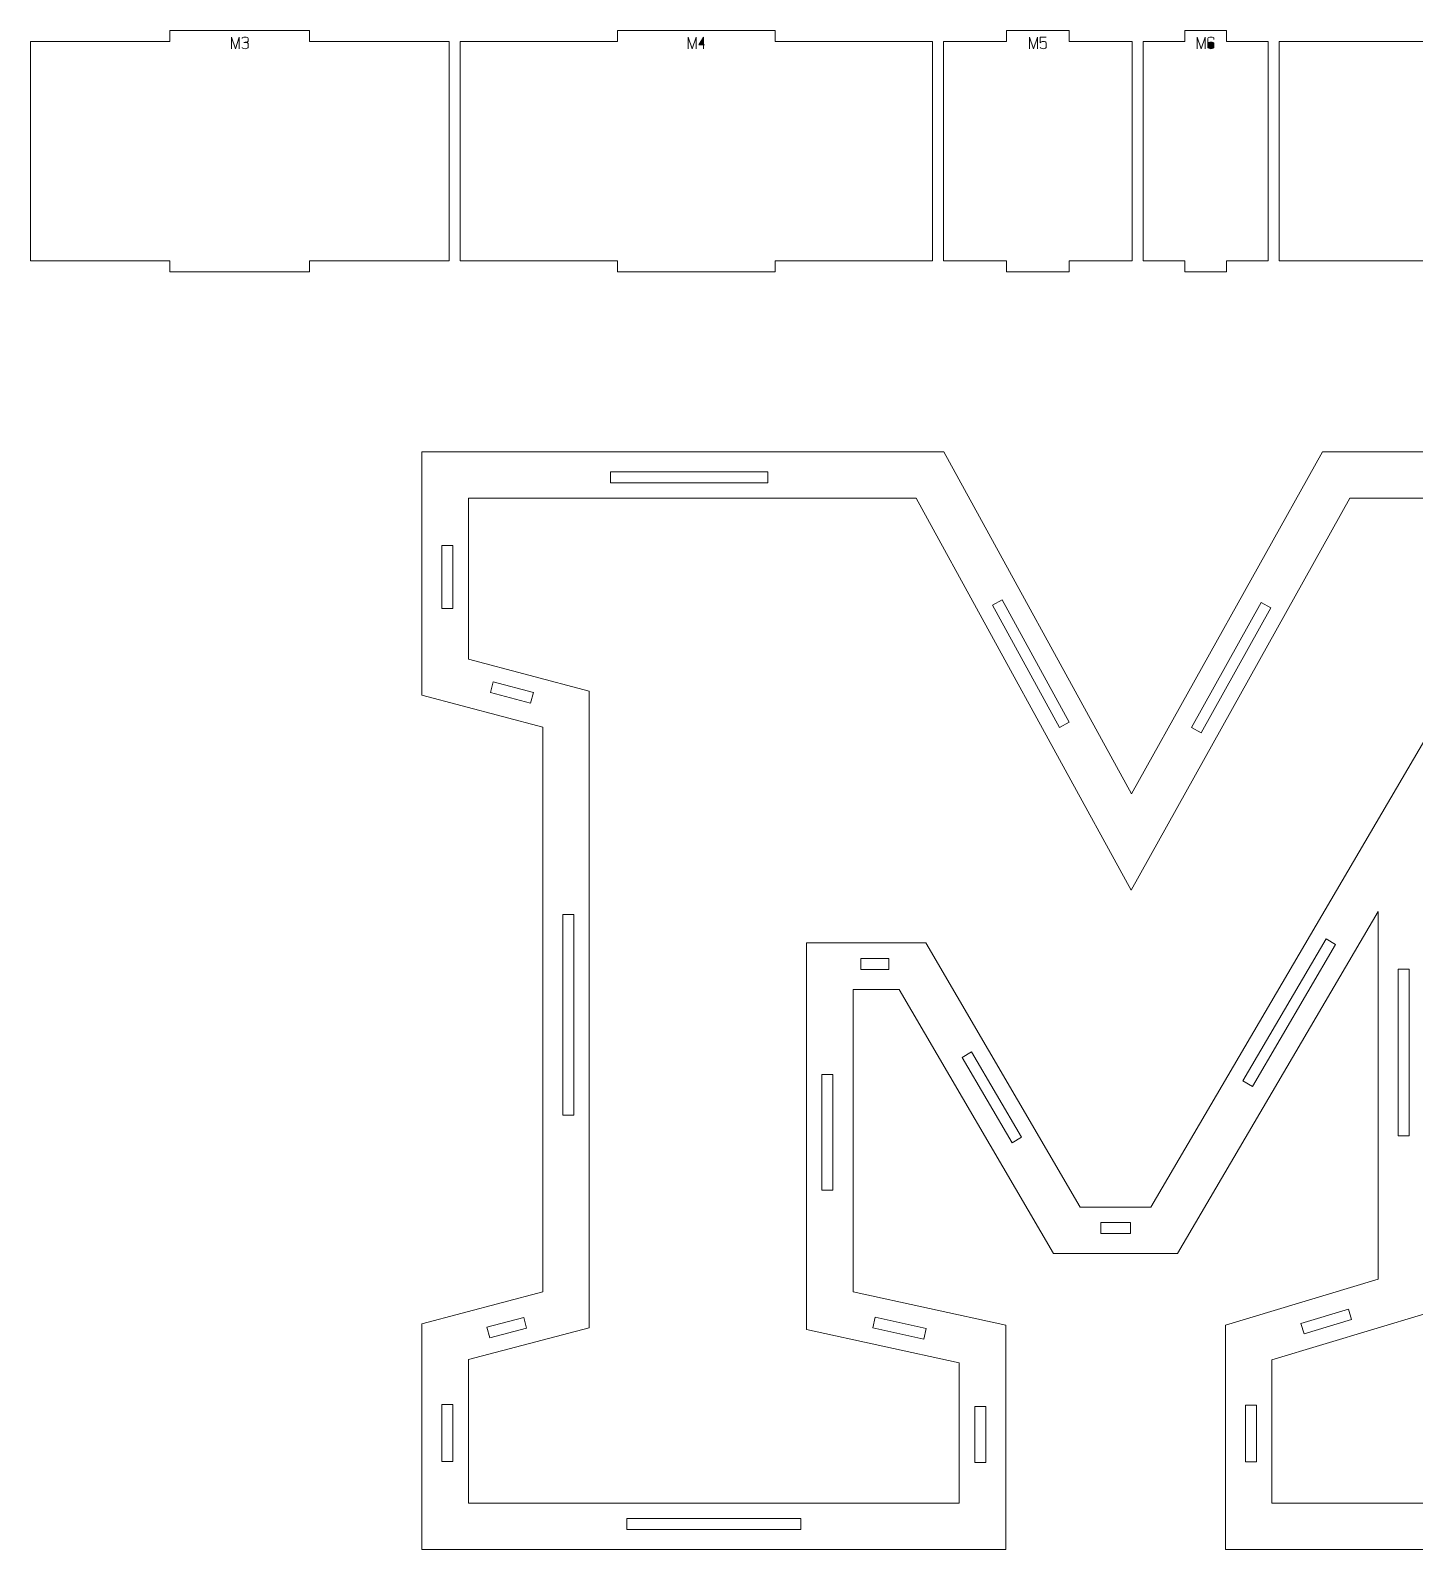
# Model space of a CAD drawing. Header units: centimetres. Extents: x -249 to 275, y -506 to 461.
# Drawn here: x -224.28 to -186.46, y -505.91 to -464.39 of the extents above; entities that cross this region are included whole.
import ezdxf

# ---------------------------------------------------------------- set-up
doc = ezdxf.new("R2010")
doc.units = ezdxf.units.CM
doc.header["$MEASUREMENT"] = 0
doc.layers.add('Capa 1', color=7, linetype='Continuous')

msp = doc.modelspace()

# ---------------------------------------------------------------- hatches: boundary and pattern name
at = {"layer": 'Capa 1', "true_color": 0x3e4095}
h = msp.add_hatch(color=175, dxfattribs=at)
edge = h.paths.add_edge_path()
edge.add_spline(control_points=[(-218.78602, -464.89456), (-218.78602, -464.89456), (-218.78602, -464.57812), (-218.78602, -464.57812), (-218.78602, -464.57812), (-218.67687, -464.89456), (-218.67687, -464.89456), (-218.67687, -464.89456), (-218.56818, -464.57812), (-218.56818, -464.57812), (-218.56818, -464.57812), (-218.56818, -464.89456), (-218.56818, -464.89456), (-218.56818, -464.89456), (-218.56818, -464.57812), (-218.56818, -464.57812), (-218.56818, -464.57812), (-218.67687, -464.89456), (-218.67687, -464.89456), (-218.67687, -464.89456), (-218.78602, -464.57812), (-218.78602, -464.57812), (-218.78602, -464.57812), (-218.78602, -464.89456), (-218.78602, -464.89456)], knot_values=[0, 0, 0, 0, 0.125, 0.125, 0.125, 0.25, 0.25, 0.25, 0.375, 0.375, 0.375, 0.5, 0.5, 0.5, 0.625, 0.625, 0.625, 0.75, 0.75, 0.75, 0.875, 0.875, 0.875, 1, 1, 1, 1], degree=3, periodic=1)
h = msp.add_hatch(color=175, dxfattribs=at)
edge = h.paths.add_edge_path()
edge.add_spline(control_points=[(-218.40996, -464.89456), (-218.4335, -464.89456), (-218.45315, -464.89112), (-218.46889, -464.88424), (-218.48464, -464.87736), (-218.49251, -464.86903), (-218.49251, -464.85925), (-218.49251, -464.86903), (-218.48464, -464.87736), (-218.46889, -464.88424), (-218.45315, -464.89112), (-218.4335, -464.89456), (-218.40996, -464.89456), (-218.38642, -464.89456), (-218.36677, -464.89112), (-218.35103, -464.88424), (-218.33528, -464.87736), (-218.32741, -464.86903), (-218.32741, -464.85925), (-218.32741, -464.85925), (-218.32741, -464.75606), (-218.32741, -464.75606), (-218.32741, -464.7478), (-218.33307, -464.74062), (-218.34438, -464.73451), (-218.35569, -464.72839), (-218.38886, -464.72426), (-218.4439, -464.72212), (-218.38917, -464.71876), (-218.3563, -464.71478), (-218.3453, -464.7102), (-218.33429, -464.70561), (-218.32833, -464.69812), (-218.32741, -464.68773), (-218.32741, -464.68773), (-218.32741, -464.61343), (-218.32741, -464.61343), (-218.32741, -464.60365), (-218.33528, -464.59532), (-218.35103, -464.58844), (-218.36677, -464.58156), (-218.38642, -464.57812), (-218.40996, -464.57812), (-218.4335, -464.57812), (-218.45315, -464.58156), (-218.46889, -464.58844), (-218.48464, -464.59532), (-218.49251, -464.60365), (-218.49251, -464.61343), (-218.49251, -464.60365), (-218.48464, -464.59532), (-218.46889, -464.58844), (-218.45315, -464.58156), (-218.4335, -464.57812), (-218.40996, -464.57812), (-218.38642, -464.57812), (-218.36677, -464.58156), (-218.35103, -464.58844), (-218.33528, -464.59532), (-218.32741, -464.60365), (-218.32741, -464.61343), (-218.32741, -464.61343), (-218.32741, -464.68773), (-218.32741, -464.68773), (-218.32833, -464.69812), (-218.33429, -464.70561), (-218.3453, -464.7102), (-218.3563, -464.71478), (-218.38917, -464.71876), (-218.4439, -464.72212), (-218.38886, -464.72426), (-218.35569, -464.72839), (-218.34438, -464.73451), (-218.33307, -464.74062), (-218.32741, -464.7478), (-218.32741, -464.75606), (-218.32741, -464.75606), (-218.32741, -464.85925), (-218.32741, -464.85925), (-218.32741, -464.86903), (-218.33528, -464.87736), (-218.35103, -464.88424), (-218.36677, -464.89112), (-218.38642, -464.89456), (-218.40996, -464.89456)], knot_values=[0, 0, 0, 0, 0.03571429, 0.03571429, 0.03571429, 0.07142857, 0.07142857, 0.07142857, 0.10714286, 0.10714286, 0.10714286, 0.14285714, 0.14285714, 0.14285714, 0.17857143, 0.17857143, 0.17857143, 0.21428571, 0.21428571, 0.21428571, 0.25, 0.25, 0.25, 0.28571429, 0.28571429, 0.28571429, 0.32142857, 0.32142857, 0.32142857, 0.35714286, 0.35714286, 0.35714286, 0.39285714, 0.39285714, 0.39285714, 0.42857143, 0.42857143, 0.42857143, 0.46428571, 0.46428571, 0.46428571, 0.5, 0.5, 0.5, 0.53571429, 0.53571429, 0.53571429, 0.57142857, 0.57142857, 0.57142857, 0.60714286, 0.60714286, 0.60714286, 0.64285714, 0.64285714, 0.64285714, 0.67857143, 0.67857143, 0.67857143, 0.71428571, 0.71428571, 0.71428571, 0.75, 0.75, 0.75, 0.78571429, 0.78571429, 0.78571429, 0.82142857, 0.82142857, 0.82142857, 0.85714286, 0.85714286, 0.85714286, 0.89285714, 0.89285714, 0.89285714, 0.92857143, 0.92857143, 0.92857143, 0.96428571, 0.96428571, 0.96428571, 1, 1, 1, 1], degree=3, periodic=1)
h = msp.add_hatch(color=175, dxfattribs=at)
edge = h.paths.add_edge_path()
edge.add_spline(control_points=[(-206.30829, -464.89456), (-206.30829, -464.89456), (-206.30829, -464.57812), (-206.30829, -464.57812), (-206.30829, -464.57812), (-206.19914, -464.89456), (-206.19914, -464.89456), (-206.19914, -464.89456), (-206.09045, -464.57812), (-206.09045, -464.57812), (-206.09045, -464.57812), (-206.09045, -464.89456), (-206.09045, -464.89456), (-206.09045, -464.89456), (-206.09045, -464.57812), (-206.09045, -464.57812), (-206.09045, -464.57812), (-206.19914, -464.89456), (-206.19914, -464.89456), (-206.19914, -464.89456), (-206.30829, -464.57812), (-206.30829, -464.57812), (-206.30829, -464.57812), (-206.30829, -464.89456), (-206.30829, -464.89456)], knot_values=[0, 0, 0, 0, 0.125, 0.125, 0.125, 0.25, 0.25, 0.25, 0.375, 0.375, 0.375, 0.5, 0.5, 0.5, 0.625, 0.625, 0.625, 0.75, 0.75, 0.75, 0.875, 0.875, 0.875, 1, 1, 1, 1], degree=3, periodic=1)
h = msp.add_hatch(color=175, dxfattribs=at)
edge = h.paths.add_edge_path()
edge.add_spline(control_points=[(-205.88499, -464.79), (-205.88499, -464.79), (-205.88499, -464.57766), (-205.88499, -464.57766), (-205.88499, -464.57766), (-206.01478, -464.79), (-206.01478, -464.79), (-206.01478, -464.79), (-205.88499, -464.79), (-205.88499, -464.79)], knot_values=[0, 0, 0, 0, 0.33333333, 0.33333333, 0.33333333, 0.66666667, 0.66666667, 0.66666667, 1, 1, 1, 1], degree=3, periodic=1)
h = msp.add_hatch(color=175, dxfattribs=at)
edge = h.paths.add_edge_path()
edge.add_spline(control_points=[(-205.88499, -464.79), (-205.88499, -464.79), (-205.88499, -464.89456), (-205.88499, -464.89456), (-205.88499, -464.89456), (-205.88499, -464.79), (-205.88499, -464.79), (-205.88499, -464.79), (-206.01478, -464.79), (-206.01478, -464.79), (-206.01478, -464.79), (-205.88499, -464.57766), (-205.88499, -464.57766), (-205.88499, -464.57766), (-205.88499, -464.79), (-205.88499, -464.79), (-205.88499, -464.79), (-205.85518, -464.79), (-205.85518, -464.79), (-205.85518, -464.79), (-205.88499, -464.79), (-205.88499, -464.79)], knot_values=[0, 0, 0, 0, 0.14285714, 0.14285714, 0.14285714, 0.28571429, 0.28571429, 0.28571429, 0.42857143, 0.42857143, 0.42857143, 0.57142857, 0.57142857, 0.57142857, 0.71428571, 0.71428571, 0.71428571, 0.85714286, 0.85714286, 0.85714286, 1, 1, 1, 1], degree=3, periodic=1)
h = msp.add_hatch(color=175, dxfattribs=at)
edge = h.paths.add_edge_path()
edge.add_spline(control_points=[(-196.98122, -464.89456), (-196.98122, -464.89456), (-196.98122, -464.57812), (-196.98122, -464.57812), (-196.98122, -464.57812), (-196.87207, -464.89456), (-196.87207, -464.89456), (-196.87207, -464.89456), (-196.76338, -464.57812), (-196.76338, -464.57812), (-196.76338, -464.57812), (-196.76338, -464.89456), (-196.76338, -464.89456), (-196.76338, -464.89456), (-196.76338, -464.57812), (-196.76338, -464.57812), (-196.76338, -464.57812), (-196.87207, -464.89456), (-196.87207, -464.89456), (-196.87207, -464.89456), (-196.98122, -464.57812), (-196.98122, -464.57812), (-196.98122, -464.57812), (-196.98122, -464.89456), (-196.98122, -464.89456)], knot_values=[0, 0, 0, 0, 0.125, 0.125, 0.125, 0.25, 0.25, 0.25, 0.375, 0.375, 0.375, 0.5, 0.5, 0.5, 0.625, 0.625, 0.625, 0.75, 0.75, 0.75, 0.875, 0.875, 0.875, 1, 1, 1, 1], degree=3, periodic=1)
h = msp.add_hatch(color=175, dxfattribs=at)
edge = h.paths.add_edge_path()
edge.add_spline(control_points=[(-196.60516, -464.89456), (-196.6287, -464.89456), (-196.64835, -464.89112), (-196.66409, -464.88424), (-196.67984, -464.87736), (-196.68771, -464.86903), (-196.68771, -464.85925), (-196.68771, -464.86903), (-196.67984, -464.87736), (-196.66409, -464.88424), (-196.64835, -464.89112), (-196.6287, -464.89456), (-196.60516, -464.89456), (-196.58162, -464.89456), (-196.56197, -464.89112), (-196.54623, -464.88424), (-196.53048, -464.87736), (-196.52261, -464.86903), (-196.52261, -464.85925), (-196.52261, -464.85925), (-196.52261, -464.73359), (-196.52261, -464.73359), (-196.52261, -464.7238), (-196.53048, -464.71547), (-196.54623, -464.70859), (-196.56197, -464.70171), (-196.58162, -464.69827), (-196.60516, -464.69827), (-196.62656, -464.70011), (-196.64307, -464.70256), (-196.65469, -464.70561), (-196.66631, -464.70867), (-196.67731, -464.718), (-196.68771, -464.73359), (-196.68771, -464.73359), (-196.68771, -464.57812), (-196.68771, -464.57812), (-196.68771, -464.57812), (-196.52811, -464.57812), (-196.52811, -464.57812), (-196.52811, -464.57812), (-196.68771, -464.57812), (-196.68771, -464.57812), (-196.68771, -464.57812), (-196.68771, -464.73359), (-196.68771, -464.73359), (-196.67731, -464.718), (-196.66631, -464.70867), (-196.65469, -464.70561), (-196.64307, -464.70256), (-196.62656, -464.70011), (-196.60516, -464.69827), (-196.58162, -464.69827), (-196.56197, -464.70171), (-196.54623, -464.70859), (-196.53048, -464.71547), (-196.52261, -464.7238), (-196.52261, -464.73359), (-196.52261, -464.73359), (-196.52261, -464.85925), (-196.52261, -464.85925), (-196.52261, -464.86903), (-196.53048, -464.87736), (-196.54623, -464.88424), (-196.56197, -464.89112), (-196.58162, -464.89456), (-196.60516, -464.89456)], knot_values=[0, 0, 0, 0, 0.04545455, 0.04545455, 0.04545455, 0.09090909, 0.09090909, 0.09090909, 0.13636364, 0.13636364, 0.13636364, 0.18181818, 0.18181818, 0.18181818, 0.22727273, 0.22727273, 0.22727273, 0.27272727, 0.27272727, 0.27272727, 0.31818182, 0.31818182, 0.31818182, 0.36363636, 0.36363636, 0.36363636, 0.40909091, 0.40909091, 0.40909091, 0.45454545, 0.45454545, 0.45454545, 0.5, 0.5, 0.5, 0.54545455, 0.54545455, 0.54545455, 0.59090909, 0.59090909, 0.59090909, 0.63636364, 0.63636364, 0.63636364, 0.68181818, 0.68181818, 0.68181818, 0.72727273, 0.72727273, 0.72727273, 0.77272727, 0.77272727, 0.77272727, 0.81818182, 0.81818182, 0.81818182, 0.86363636, 0.86363636, 0.86363636, 0.90909091, 0.90909091, 0.90909091, 0.95454545, 0.95454545, 0.95454545, 1, 1, 1, 1], degree=3, periodic=1)
h = msp.add_hatch(color=175, dxfattribs=at)
edge = h.paths.add_edge_path()
edge.add_spline(control_points=[(-192.39804, -464.89456), (-192.39804, -464.89456), (-192.39804, -464.57812), (-192.39804, -464.57812), (-192.39804, -464.57812), (-192.28889, -464.89456), (-192.28889, -464.89456), (-192.28889, -464.89456), (-192.1802, -464.57812), (-192.1802, -464.57812), (-192.1802, -464.57812), (-192.1802, -464.89456), (-192.1802, -464.89456), (-192.1802, -464.89456), (-192.1802, -464.57812), (-192.1802, -464.57812), (-192.1802, -464.57812), (-192.28889, -464.89456), (-192.28889, -464.89456), (-192.28889, -464.89456), (-192.39804, -464.57812), (-192.39804, -464.57812), (-192.39804, -464.57812), (-192.39804, -464.89456), (-192.39804, -464.89456)], knot_values=[0, 0, 0, 0, 0.125, 0.125, 0.125, 0.25, 0.25, 0.25, 0.375, 0.375, 0.375, 0.5, 0.5, 0.5, 0.625, 0.625, 0.625, 0.75, 0.75, 0.75, 0.875, 0.875, 0.875, 1, 1, 1, 1], degree=3, periodic=1)
h = msp.add_hatch(color=175, dxfattribs=at)
edge = h.paths.add_edge_path()
edge.add_spline(control_points=[(-192.02198, -464.89456), (-192.04552, -464.89456), (-192.06517, -464.89112), (-192.08091, -464.88424), (-192.09666, -464.87736), (-192.10453, -464.86903), (-192.10453, -464.85925), (-192.10453, -464.85925), (-192.10453, -464.75239), (-192.10453, -464.75239), (-192.10453, -464.75239), (-192.10453, -464.61343), (-192.10453, -464.61343), (-192.10453, -464.60365), (-192.09666, -464.59532), (-192.08091, -464.58844), (-192.06517, -464.58156), (-192.04552, -464.57812), (-192.02198, -464.57812), (-191.99844, -464.57812), (-191.97879, -464.58156), (-191.96305, -464.58844), (-191.9473, -464.59532), (-191.93943, -464.60365), (-191.93943, -464.61343), (-191.93943, -464.61343), (-191.93943, -464.63911), (-191.93943, -464.63911), (-191.93943, -464.63911), (-191.93943, -464.61343), (-191.93943, -464.61343), (-191.93943, -464.60365), (-191.9473, -464.59532), (-191.96305, -464.58844), (-191.97879, -464.58156), (-191.99844, -464.57812), (-192.02198, -464.57812), (-192.04552, -464.57812), (-192.06517, -464.58156), (-192.08091, -464.58844), (-192.09666, -464.59532), (-192.10453, -464.60365), (-192.10453, -464.61343), (-192.10453, -464.61343), (-192.10453, -464.75239), (-192.10453, -464.75239), (-192.10453, -464.74322), (-192.09498, -464.73504), (-192.07587, -464.72786), (-192.05676, -464.72067), (-192.0388, -464.71708), (-192.02198, -464.71708), (-191.99844, -464.71708), (-191.97879, -464.72052), (-191.96305, -464.7274), (-191.9473, -464.73428), (-191.93943, -464.74261), (-191.93943, -464.75239), (-191.93943, -464.75239), (-191.93943, -464.85925), (-191.93943, -464.85925), (-191.93943, -464.86903), (-191.9473, -464.87736), (-191.96305, -464.88424), (-191.97879, -464.89112), (-191.99844, -464.89456), (-192.02198, -464.89456)], knot_values=[0, 0, 0, 0, 0.04545455, 0.04545455, 0.04545455, 0.09090909, 0.09090909, 0.09090909, 0.13636364, 0.13636364, 0.13636364, 0.18181818, 0.18181818, 0.18181818, 0.22727273, 0.22727273, 0.22727273, 0.27272727, 0.27272727, 0.27272727, 0.31818182, 0.31818182, 0.31818182, 0.36363636, 0.36363636, 0.36363636, 0.40909091, 0.40909091, 0.40909091, 0.45454545, 0.45454545, 0.45454545, 0.5, 0.5, 0.5, 0.54545455, 0.54545455, 0.54545455, 0.59090909, 0.59090909, 0.59090909, 0.63636364, 0.63636364, 0.63636364, 0.68181818, 0.68181818, 0.68181818, 0.72727273, 0.72727273, 0.72727273, 0.77272727, 0.77272727, 0.77272727, 0.81818182, 0.81818182, 0.81818182, 0.86363636, 0.86363636, 0.86363636, 0.90909091, 0.90909091, 0.90909091, 0.95454545, 0.95454545, 0.95454545, 1, 1, 1, 1], degree=3, periodic=1)
h = msp.add_hatch(color=175, dxfattribs=at)
edge = h.paths.add_edge_path()
edge.add_spline(control_points=[(-192.10453, -464.85925), (-192.10453, -464.86903), (-192.09666, -464.87736), (-192.08091, -464.88424), (-192.06517, -464.89112), (-192.04552, -464.89456), (-192.02198, -464.89456), (-191.99844, -464.89456), (-191.97879, -464.89112), (-191.96305, -464.88424), (-191.9473, -464.87736), (-191.93943, -464.86903), (-191.93943, -464.85925), (-191.93943, -464.85925), (-191.93943, -464.75239), (-191.93943, -464.75239), (-191.93943, -464.74261), (-191.9473, -464.73428), (-191.96305, -464.7274), (-191.97879, -464.72052), (-191.99844, -464.71708), (-192.02198, -464.71708), (-192.0388, -464.71708), (-192.05676, -464.72067), (-192.07587, -464.72786), (-192.09498, -464.73504), (-192.10453, -464.74322), (-192.10453, -464.75239), (-192.10453, -464.75239), (-192.10453, -464.85925), (-192.10453, -464.85925)], knot_values=[0, 0, 0, 0, 0.1, 0.1, 0.1, 0.2, 0.2, 0.2, 0.3, 0.3, 0.3, 0.4, 0.4, 0.4, 0.5, 0.5, 0.5, 0.6, 0.6, 0.6, 0.7, 0.7, 0.7, 0.8, 0.8, 0.8, 0.9, 0.9, 0.9, 1, 1, 1, 1], degree=3, periodic=1)

# ---------------------------------------------------------------- linework, layer by layer
at = {"layer": 'Capa 1', "color": 240, "lineweight": 9}
for points, knots in [([(-224.27662, -464.69456), (-224.27662, -464.69456), (-224.27662, -470.69456), (-224.27662, -470.69456), (-224.27662, -470.69456), (-220.46334, -470.69456), (-220.46334, -470.69456), (-220.46334, -470.69456), (-220.46334, -470.99456), (-220.46334, -470.99456), (-220.46334, -470.99456), (-216.65007, -470.99456), (-216.65007, -470.99456), (-216.65007, -470.99456), (-216.65007, -470.69456), (-216.65007, -470.69456), (-216.65007, -470.69456), (-212.83679, -470.69456), (-212.83679, -470.69456), (-212.83679, -470.69456), (-212.83679, -464.69456), (-212.83679, -464.69456), (-212.83679, -464.69456), (-216.65007, -464.69456), (-216.65007, -464.69456), (-216.65007, -464.69456), (-216.65007, -464.39456), (-216.65007, -464.39456), (-216.65007, -464.39456), (-220.46334, -464.39456), (-220.46334, -464.39456), (-220.46334, -464.39456), (-220.46334, -464.69456), (-220.46334, -464.69456), (-220.46334, -464.69456), (-224.27662, -464.69456), (-224.27662, -464.69456)], [0, 0, 0, 0, 0.08333333, 0.08333333, 0.08333333, 0.16666667, 0.16666667, 0.16666667, 0.25, 0.25, 0.25, 0.33333333, 0.33333333, 0.33333333, 0.41666667, 0.41666667, 0.41666667, 0.5, 0.5, 0.5, 0.58333333, 0.58333333, 0.58333333, 0.66666667, 0.66666667, 0.66666667, 0.75, 0.75, 0.75, 0.83333333, 0.83333333, 0.83333333, 0.91666667, 0.91666667, 0.91666667, 1, 1, 1, 1]), ([(-212.53679, -464.69456), (-212.53679, -464.69456), (-212.53679, -470.69456), (-212.53679, -470.69456), (-212.53679, -470.69456), (-208.23342, -470.69456), (-208.23342, -470.69456), (-208.23342, -470.69456), (-208.23342, -470.99456), (-208.23342, -470.99456), (-208.23342, -470.99456), (-203.93005, -470.99456), (-203.93005, -470.99456), (-203.93005, -470.99456), (-203.93005, -470.69456), (-203.93005, -470.69456), (-203.93005, -470.69456), (-199.62667, -470.69456), (-199.62667, -470.69456), (-199.62667, -470.69456), (-199.62667, -464.69456), (-199.62667, -464.69456), (-199.62667, -464.69456), (-203.93005, -464.69456), (-203.93005, -464.69456), (-203.93005, -464.69456), (-203.93005, -464.39456), (-203.93005, -464.39456), (-203.93005, -464.39456), (-208.23342, -464.39456), (-208.23342, -464.39456), (-208.23342, -464.39456), (-208.23342, -464.69456), (-208.23342, -464.69456), (-208.23342, -464.69456), (-212.53679, -464.69456), (-212.53679, -464.69456)], [0, 0, 0, 0, 0.08333333, 0.08333333, 0.08333333, 0.16666667, 0.16666667, 0.16666667, 0.25, 0.25, 0.25, 0.33333333, 0.33333333, 0.33333333, 0.41666667, 0.41666667, 0.41666667, 0.5, 0.5, 0.5, 0.58333333, 0.58333333, 0.58333333, 0.66666667, 0.66666667, 0.66666667, 0.75, 0.75, 0.75, 0.83333333, 0.83333333, 0.83333333, 0.91666667, 0.91666667, 0.91666667, 1, 1, 1, 1]), ([(-199.32667, -464.69456), (-199.32667, -464.69456), (-199.32667, -470.69456), (-199.32667, -470.69456), (-199.32667, -470.69456), (-197.61017, -470.69456), (-197.61017, -470.69456), (-197.61017, -470.69456), (-197.61017, -470.99456), (-197.61017, -470.99456), (-197.61017, -470.99456), (-195.89366, -470.99456), (-195.89366, -470.99456), (-195.89366, -470.99456), (-195.89366, -470.69456), (-195.89366, -470.69456), (-195.89366, -470.69456), (-194.17715, -470.69456), (-194.17715, -470.69456), (-194.17715, -470.69456), (-194.17715, -464.69456), (-194.17715, -464.69456), (-194.17715, -464.69456), (-195.89366, -464.69456), (-195.89366, -464.69456), (-195.89366, -464.69456), (-195.89366, -464.39456), (-195.89366, -464.39456), (-195.89366, -464.39456), (-197.61017, -464.39456), (-197.61017, -464.39456), (-197.61017, -464.39456), (-197.61017, -464.69456), (-197.61017, -464.69456), (-197.61017, -464.69456), (-199.32667, -464.69456), (-199.32667, -464.69456)], [0, 0, 0, 0, 0.08333333, 0.08333333, 0.08333333, 0.16666667, 0.16666667, 0.16666667, 0.25, 0.25, 0.25, 0.33333333, 0.33333333, 0.33333333, 0.41666667, 0.41666667, 0.41666667, 0.5, 0.5, 0.5, 0.58333333, 0.58333333, 0.58333333, 0.66666667, 0.66666667, 0.66666667, 0.75, 0.75, 0.75, 0.83333333, 0.83333333, 0.83333333, 0.91666667, 0.91666667, 0.91666667, 1, 1, 1, 1]), ([(-193.87715, -464.69456), (-193.87715, -464.69456), (-193.87715, -470.69456), (-193.87715, -470.69456), (-193.87715, -470.69456), (-192.7382, -470.69456), (-192.7382, -470.69456), (-192.7382, -470.69456), (-192.7382, -470.99456), (-192.7382, -470.99456), (-192.7382, -470.99456), (-191.59925, -470.99456), (-191.59925, -470.99456), (-191.59925, -470.99456), (-191.59925, -470.69456), (-191.59925, -470.69456), (-191.59925, -470.69456), (-190.4603, -470.69456), (-190.4603, -470.69456), (-190.4603, -470.69456), (-190.4603, -464.69456), (-190.4603, -464.69456), (-190.4603, -464.69456), (-191.59925, -464.69456), (-191.59925, -464.69456), (-191.59925, -464.69456), (-191.59925, -464.39456), (-191.59925, -464.39456), (-191.59925, -464.39456), (-192.7382, -464.39456), (-192.7382, -464.39456), (-192.7382, -464.39456), (-192.7382, -464.69456), (-192.7382, -464.69456), (-192.7382, -464.69456), (-193.87715, -464.69456), (-193.87715, -464.69456)], [0, 0, 0, 0, 0.08333333, 0.08333333, 0.08333333, 0.16666667, 0.16666667, 0.16666667, 0.25, 0.25, 0.25, 0.33333333, 0.33333333, 0.33333333, 0.41666667, 0.41666667, 0.41666667, 0.5, 0.5, 0.5, 0.58333333, 0.58333333, 0.58333333, 0.66666667, 0.66666667, 0.66666667, 0.75, 0.75, 0.75, 0.83333333, 0.83333333, 0.83333333, 0.91666667, 0.91666667, 0.91666667, 1, 1, 1, 1]), ([(-190.1603, -464.69456), (-190.1603, -464.69456), (-190.1603, -470.69456), (-190.1603, -470.69456), (-190.1603, -470.69456), (-184.676, -470.69456), (-184.676, -470.69456), (-184.676, -470.69456), (-184.676, -470.99456), (-184.676, -470.99456), (-184.676, -470.99456), (-179.1917, -470.99456), (-179.1917, -470.99456), (-179.1917, -470.99456), (-179.1917, -470.69456), (-179.1917, -470.69456), (-179.1917, -470.69456), (-173.7074, -470.69456), (-173.7074, -470.69456), (-173.7074, -470.69456), (-173.7074, -464.69456), (-173.7074, -464.69456), (-173.7074, -464.69456), (-179.1917, -464.69456), (-179.1917, -464.69456), (-179.1917, -464.69456), (-179.1917, -464.39456), (-179.1917, -464.39456), (-179.1917, -464.39456), (-184.676, -464.39456), (-184.676, -464.39456), (-184.676, -464.39456), (-184.676, -464.69456), (-184.676, -464.69456), (-184.676, -464.69456), (-190.1603, -464.69456), (-190.1603, -464.69456)], [0, 0, 0, 0, 0.08333333, 0.08333333, 0.08333333, 0.16666667, 0.16666667, 0.16666667, 0.25, 0.25, 0.25, 0.33333333, 0.33333333, 0.33333333, 0.41666667, 0.41666667, 0.41666667, 0.5, 0.5, 0.5, 0.58333333, 0.58333333, 0.58333333, 0.66666667, 0.66666667, 0.66666667, 0.75, 0.75, 0.75, 0.83333333, 0.83333333, 0.83333333, 0.91666667, 0.91666667, 0.91666667, 1, 1, 1, 1]), ([(-175.67036, -475.90815), (-175.67036, -475.90815), (-175.67036, -482.56032), (-175.67036, -482.56032), (-175.67036, -482.56032), (-178.88775, -483.42989), (-178.88775, -483.42989), (-178.88775, -483.42989), (-178.88775, -498.86467), (-178.88775, -498.86467), (-178.88775, -498.86467), (-175.67036, -499.73424), (-175.67036, -499.73424), (-175.67036, -499.73424), (-175.67036, -505.90815), (-175.67036, -505.90815), (-175.67036, -505.90815), (-191.62688, -505.90815), (-191.62688, -505.90815), (-191.62688, -505.90815), (-191.62688, -499.77772), (-191.62688, -499.77772), (-191.62688, -499.77772), (-187.45297, -498.51685), (-187.45297, -498.51685), (-187.45297, -498.51685), (-187.45297, -488.47337), (-187.45297, -488.47337), (-187.45297, -488.47337), (-192.93124, -497.82119), (-192.93124, -497.82119), (-192.93124, -497.82119), (-196.32253, -497.82119), (-196.32253, -497.82119), (-196.32253, -497.82119), (-200.53992, -490.6038), (-200.53992, -490.6038), (-200.53992, -490.6038), (-201.8008, -490.6038), (-201.8008, -490.6038), (-201.8008, -490.6038), (-201.8008, -498.86467), (-201.8008, -498.86467), (-201.8008, -498.86467), (-197.62688, -499.77772), (-197.62688, -499.77772), (-197.62688, -499.77772), (-197.62688, -505.90815), (-197.62688, -505.90815), (-197.62688, -505.90815), (-213.58341, -505.90815), (-213.58341, -505.90815), (-213.58341, -505.90815), (-213.58341, -499.73424), (-213.58341, -499.73424), (-213.58341, -499.73424), (-210.27906, -498.86467), (-210.27906, -498.86467), (-210.27906, -498.86467), (-210.27906, -483.42989), (-210.27906, -483.42989), (-210.27906, -483.42989), (-213.58341, -482.56032), (-213.58341, -482.56032), (-213.58341, -482.56032), (-213.58341, -475.90815), (-213.58341, -475.90815), (-213.58341, -475.90815), (-199.32254, -475.90815), (-199.32254, -475.90815), (-199.32254, -475.90815), (-194.1921, -485.25598), (-194.1921, -485.25598), (-194.1921, -485.25598), (-188.97471, -475.90815), (-188.97471, -475.90815), (-188.97471, -475.90815), (-175.67036, -475.90815), (-175.67036, -475.90815)], [0, 0, 0, 0, 0.03846154, 0.03846154, 0.03846154, 0.07692308, 0.07692308, 0.07692308, 0.11538462, 0.11538462, 0.11538462, 0.15384615, 0.15384615, 0.15384615, 0.19230769, 0.19230769, 0.19230769, 0.23076923, 0.23076923, 0.23076923, 0.26923077, 0.26923077, 0.26923077, 0.30769231, 0.30769231, 0.30769231, 0.34615385, 0.34615385, 0.34615385, 0.38461538, 0.38461538, 0.38461538, 0.42307692, 0.42307692, 0.42307692, 0.46153846, 0.46153846, 0.46153846, 0.5, 0.5, 0.5, 0.53846154, 0.53846154, 0.53846154, 0.57692308, 0.57692308, 0.57692308, 0.61538462, 0.61538462, 0.61538462, 0.65384615, 0.65384615, 0.65384615, 0.69230769, 0.69230769, 0.69230769, 0.73076923, 0.73076923, 0.73076923, 0.76923077, 0.76923077, 0.76923077, 0.80769231, 0.80769231, 0.80769231, 0.84615385, 0.84615385, 0.84615385, 0.88461538, 0.88461538, 0.88461538, 0.92307692, 0.92307692, 0.92307692, 0.96153846, 0.96153846, 0.96153846, 1, 1, 1, 1]), ([(-208.43151, -476.75668), (-208.43151, -476.75668), (-204.12813, -476.75668), (-204.12813, -476.75668), (-204.12813, -476.75668), (-204.12813, -476.45668), (-204.12813, -476.45668), (-204.12813, -476.45668), (-208.43151, -476.45668), (-208.43151, -476.45668), (-208.43151, -476.45668), (-208.43151, -476.75668), (-208.43151, -476.75668)], [0, 0, 0, 0, 0.25, 0.25, 0.25, 0.5, 0.5, 0.5, 0.75, 0.75, 0.75, 1, 1, 1, 1]), ([(-176.94315, -477.18094), (-176.94315, -477.18094), (-188.22748, -477.18094), (-188.22748, -477.18094), (-188.22748, -477.18094), (-194.20146, -487.88431), (-194.20146, -487.88431), (-194.20146, -487.88431), (-200.07587, -477.18094), (-200.07587, -477.18094), (-200.07587, -477.18094), (-212.31062, -477.18094), (-212.31062, -477.18094), (-212.31062, -477.18094), (-212.31062, -481.57914), (-212.31062, -481.57914), (-212.31062, -481.57914), (-209.00627, -482.44871), (-209.00627, -482.44871), (-209.00627, -482.44871), (-209.00627, -499.84585), (-209.00627, -499.84585), (-209.00627, -499.84585), (-212.31062, -500.71542), (-212.31062, -500.71542), (-212.31062, -500.71542), (-212.31062, -504.63536), (-212.31062, -504.63536), (-212.31062, -504.63536), (-198.89967, -504.63536), (-198.89967, -504.63536), (-198.89967, -504.63536), (-198.89967, -500.80218), (-198.89967, -500.80218), (-198.89967, -500.80218), (-203.07359, -499.88913), (-203.07359, -499.88913), (-203.07359, -499.88913), (-203.07359, -489.33101), (-203.07359, -489.33101), (-203.07359, -489.33101), (-199.8095, -489.33101), (-199.8095, -489.33101), (-199.8095, -489.33101), (-195.59211, -496.5484), (-195.59211, -496.5484), (-195.59211, -496.5484), (-193.66058, -496.5484), (-193.66058, -496.5484), (-193.66058, -496.5484), (-186.18018, -483.78425), (-186.18018, -483.78425), (-186.18018, -483.78425), (-186.18018, -499.46196), (-186.18018, -499.46196), (-186.18018, -499.46196), (-190.35409, -500.72283), (-190.35409, -500.72283), (-190.35409, -500.72283), (-190.35409, -504.63536), (-190.35409, -504.63536), (-190.35409, -504.63536), (-176.94315, -504.63536), (-176.94315, -504.63536), (-176.94315, -504.63536), (-176.94315, -500.7087), (-176.94315, -500.7087), (-176.94315, -500.7087), (-180.16054, -499.83913), (-180.16054, -499.83913), (-180.16054, -499.83913), (-180.16054, -482.45543), (-180.16054, -482.45543), (-180.16054, -482.45543), (-176.94315, -481.58586), (-176.94315, -481.58586), (-176.94315, -481.58586), (-176.94315, -477.18094), (-176.94315, -477.18094)], [0, 0, 0, 0, 0.03846154, 0.03846154, 0.03846154, 0.07692308, 0.07692308, 0.07692308, 0.11538462, 0.11538462, 0.11538462, 0.15384615, 0.15384615, 0.15384615, 0.19230769, 0.19230769, 0.19230769, 0.23076923, 0.23076923, 0.23076923, 0.26923077, 0.26923077, 0.26923077, 0.30769231, 0.30769231, 0.30769231, 0.34615385, 0.34615385, 0.34615385, 0.38461538, 0.38461538, 0.38461538, 0.42307692, 0.42307692, 0.42307692, 0.46153846, 0.46153846, 0.46153846, 0.5, 0.5, 0.5, 0.53846154, 0.53846154, 0.53846154, 0.57692308, 0.57692308, 0.57692308, 0.61538462, 0.61538462, 0.61538462, 0.65384615, 0.65384615, 0.65384615, 0.69230769, 0.69230769, 0.69230769, 0.73076923, 0.73076923, 0.73076923, 0.76923077, 0.76923077, 0.76923077, 0.80769231, 0.80769231, 0.80769231, 0.84615385, 0.84615385, 0.84615385, 0.88461538, 0.88461538, 0.88461538, 0.92307692, 0.92307692, 0.92307692, 0.96153846, 0.96153846, 0.96153846, 1, 1, 1, 1]), ([(-212.73488, -480.18969), (-212.73488, -480.18969), (-212.73488, -478.47319), (-212.73488, -478.47319), (-212.73488, -478.47319), (-213.03488, -478.47319), (-213.03488, -478.47319), (-213.03488, -478.47319), (-213.03488, -480.18969), (-213.03488, -480.18969), (-213.03488, -480.18969), (-212.73488, -480.18969), (-212.73488, -480.18969)], [0, 0, 0, 0, 0.25, 0.25, 0.25, 0.5, 0.5, 0.5, 0.75, 0.75, 0.75, 1, 1, 1, 1]), ([(-197.99006, -480.09957), (-197.99006, -480.09957), (-196.15535, -483.44246), (-196.15535, -483.44246), (-196.15535, -483.44246), (-195.89236, -483.29812), (-195.89236, -483.29812), (-195.89236, -483.29812), (-197.72706, -479.95523), (-197.72706, -479.95523), (-197.72706, -479.95523), (-197.99006, -480.09957), (-197.99006, -480.09957)], [0, 0, 0, 0, 0.25, 0.25, 0.25, 0.5, 0.5, 0.5, 0.75, 0.75, 0.75, 1, 1, 1, 1]), ([(-192.29108, -483.59103), (-192.29108, -483.59103), (-190.38382, -480.17386), (-190.38382, -480.17386), (-190.38382, -480.17386), (-190.64578, -480.02765), (-190.64578, -480.02765), (-190.64578, -480.02765), (-192.55304, -483.44482), (-192.55304, -483.44482), (-192.55304, -483.44482), (-192.29108, -483.59103), (-192.29108, -483.59103)], [0, 0, 0, 0, 0.25, 0.25, 0.25, 0.5, 0.5, 0.5, 0.75, 0.75, 0.75, 1, 1, 1, 1]), ([(-210.53198, -482.48591), (-210.53198, -482.48591), (-211.63343, -482.19606), (-211.63343, -482.19606), (-211.63343, -482.19606), (-211.70978, -482.48618), (-211.70978, -482.48618), (-211.70978, -482.48618), (-210.60833, -482.77604), (-210.60833, -482.77604), (-210.60833, -482.77604), (-210.53198, -482.48591), (-210.53198, -482.48591)], [0, 0, 0, 0, 0.25, 0.25, 0.25, 0.5, 0.5, 0.5, 0.75, 0.75, 0.75, 1, 1, 1, 1]), ([(-209.43053, -494.03449), (-209.43053, -494.03449), (-209.43053, -488.55019), (-209.43053, -488.55019), (-209.43053, -488.55019), (-209.73053, -488.55019), (-209.73053, -488.55019), (-209.73053, -488.55019), (-209.73053, -494.03449), (-209.73053, -494.03449), (-209.73053, -494.03449), (-209.43053, -494.03449), (-209.43053, -494.03449)], [0, 0, 0, 0, 0.25, 0.25, 0.25, 0.5, 0.5, 0.5, 0.75, 0.75, 0.75, 1, 1, 1, 1]), ([(-188.87545, -489.22241), (-188.87545, -489.22241), (-191.14646, -493.09753), (-191.14646, -493.09753), (-191.14646, -493.09753), (-190.88763, -493.24922), (-190.88763, -493.24922), (-190.88763, -493.24922), (-188.61662, -489.37409), (-188.61662, -489.37409), (-188.61662, -489.37409), (-188.87545, -489.22241), (-188.87545, -489.22241)], [0, 0, 0, 0, 0.25, 0.25, 0.25, 0.5, 0.5, 0.5, 0.75, 0.75, 0.75, 1, 1, 1, 1]), ([(-200.81842, -489.75527), (-200.81842, -489.75527), (-201.58388, -489.75527), (-201.58388, -489.75527), (-201.58388, -489.75527), (-201.58388, -490.05527), (-201.58388, -490.05527), (-201.58388, -490.05527), (-200.81842, -490.05527), (-200.81842, -490.05527), (-200.81842, -490.05527), (-200.81842, -489.75527), (-200.81842, -489.75527)], [0, 0, 0, 0, 0.25, 0.25, 0.25, 0.5, 0.5, 0.5, 0.75, 0.75, 0.75, 1, 1, 1, 1]), ([(-186.60444, -494.5976), (-186.60444, -494.5976), (-186.60444, -490.04828), (-186.60444, -490.04828), (-186.60444, -490.04828), (-186.90444, -490.04828), (-186.90444, -490.04828), (-186.90444, -490.04828), (-186.90444, -494.5976), (-186.90444, -494.5976), (-186.90444, -494.5976), (-186.60444, -494.5976), (-186.60444, -494.5976)], [0, 0, 0, 0, 0.25, 0.25, 0.25, 0.5, 0.5, 0.5, 0.75, 0.75, 0.75, 1, 1, 1, 1]), ([(-197.19782, -494.64141), (-197.19782, -494.64141), (-198.56005, -492.31016), (-198.56005, -492.31016), (-198.56005, -492.31016), (-198.81907, -492.46151), (-198.81907, -492.46151), (-198.81907, -492.46151), (-197.45684, -494.79276), (-197.45684, -494.79276), (-197.45684, -494.79276), (-197.19782, -494.64141), (-197.19782, -494.64141)], [0, 0, 0, 0, 0.25, 0.25, 0.25, 0.5, 0.5, 0.5, 0.75, 0.75, 0.75, 1, 1, 1, 1]), ([(-202.64933, -492.92171), (-202.64933, -492.92171), (-202.64933, -496.08814), (-202.64933, -496.08814), (-202.64933, -496.08814), (-202.34933, -496.08814), (-202.34933, -496.08814), (-202.34933, -496.08814), (-202.34933, -492.92171), (-202.34933, -492.92171), (-202.34933, -492.92171), (-202.64933, -492.92171), (-202.64933, -492.92171)], [0, 0, 0, 0, 0.25, 0.25, 0.25, 0.5, 0.5, 0.5, 0.75, 0.75, 0.75, 1, 1, 1, 1]), ([(-194.22351, -496.97266), (-194.22351, -496.97266), (-195.02954, -496.97266), (-195.02954, -496.97266), (-195.02954, -496.97266), (-195.02954, -497.27266), (-195.02954, -497.27266), (-195.02954, -497.27266), (-194.22351, -497.27266), (-194.22351, -497.27266), (-194.22351, -497.27266), (-194.22351, -496.97266), (-194.22351, -496.97266)], [0, 0, 0, 0, 0.25, 0.25, 0.25, 0.5, 0.5, 0.5, 0.75, 0.75, 0.75, 1, 1, 1, 1]), ([(-189.47868, -500.01518), (-189.47868, -500.01518), (-188.17902, -499.62257), (-188.17902, -499.62257), (-188.17902, -499.62257), (-188.26577, -499.33539), (-188.26577, -499.33539), (-188.26577, -499.33539), (-189.56544, -499.728), (-189.56544, -499.728), (-189.56544, -499.728), (-189.47868, -500.01518), (-189.47868, -500.01518)], [0, 0, 0, 0, 0.25, 0.25, 0.25, 0.5, 0.5, 0.5, 0.75, 0.75, 0.75, 1, 1, 1, 1]), ([(-211.72695, -500.12311), (-211.72695, -500.12311), (-210.71903, -499.85787), (-210.71903, -499.85787), (-210.71903, -499.85787), (-210.79537, -499.56775), (-210.79537, -499.56775), (-210.79537, -499.56775), (-211.8033, -499.83299), (-211.8033, -499.83299), (-211.8033, -499.83299), (-211.72695, -500.12311), (-211.72695, -500.12311)], [0, 0, 0, 0, 0.25, 0.25, 0.25, 0.5, 0.5, 0.5, 0.75, 0.75, 0.75, 1, 1, 1, 1]), ([(-201.25802, -499.852), (-201.25802, -499.852), (-199.86672, -500.15635), (-199.86672, -500.15635), (-199.86672, -500.15635), (-199.80261, -499.86328), (-199.80261, -499.86328), (-199.80261, -499.86328), (-201.19391, -499.55893), (-201.19391, -499.55893), (-201.19391, -499.55893), (-201.25802, -499.852), (-201.25802, -499.852)], [0, 0, 0, 0, 0.25, 0.25, 0.25, 0.5, 0.5, 0.5, 0.75, 0.75, 0.75, 1, 1, 1, 1]), ([(-212.73488, -503.50253), (-212.73488, -503.50253), (-212.73488, -501.94545), (-212.73488, -501.94545), (-212.73488, -501.94545), (-213.03488, -501.94545), (-213.03488, -501.94545), (-213.03488, -501.94545), (-213.03488, -503.50253), (-213.03488, -503.50253), (-213.03488, -503.50253), (-212.73488, -503.50253), (-212.73488, -503.50253)], [0, 0, 0, 0, 0.25, 0.25, 0.25, 0.5, 0.5, 0.5, 0.75, 0.75, 0.75, 1, 1, 1, 1]), ([(-198.47541, -501.99367), (-198.47541, -501.99367), (-198.47541, -503.52665), (-198.47541, -503.52665), (-198.47541, -503.52665), (-198.17541, -503.52665), (-198.17541, -503.52665), (-198.17541, -503.52665), (-198.17541, -501.99367), (-198.17541, -501.99367), (-198.17541, -501.99367), (-198.47541, -501.99367), (-198.47541, -501.99367)], [0, 0, 0, 0, 0.25, 0.25, 0.25, 0.5, 0.5, 0.5, 0.75, 0.75, 0.75, 1, 1, 1, 1]), ([(-190.77835, -503.50901), (-190.77835, -503.50901), (-190.77835, -501.9584), (-190.77835, -501.9584), (-190.77835, -501.9584), (-191.07835, -501.9584), (-191.07835, -501.9584), (-191.07835, -501.9584), (-191.07835, -503.50901), (-191.07835, -503.50901), (-191.07835, -503.50901), (-190.77835, -503.50901), (-190.77835, -503.50901)], [0, 0, 0, 0, 0.25, 0.25, 0.25, 0.5, 0.5, 0.5, 0.75, 0.75, 0.75, 1, 1, 1, 1]), ([(-203.22857, -505.05962), (-203.22857, -505.05962), (-207.98172, -505.05962), (-207.98172, -505.05962), (-207.98172, -505.05962), (-207.98172, -505.35962), (-207.98172, -505.35962), (-207.98172, -505.35962), (-203.22857, -505.35962), (-203.22857, -505.35962), (-203.22857, -505.35962), (-203.22857, -505.05962), (-203.22857, -505.05962)], [0, 0, 0, 0, 0.25, 0.25, 0.25, 0.5, 0.5, 0.5, 0.75, 0.75, 0.75, 1, 1, 1, 1])]:
    msp.add_open_spline(points, degree=3, knots=knots, dxfattribs=at)
at = {"layer": 'Capa 1', "color": 114, "lineweight": 9}
for points, knots in [([(-218.78602, -464.89456), (-218.78602, -464.89456), (-218.78602, -464.57812), (-218.78602, -464.57812), (-218.78602, -464.57812), (-218.67687, -464.89456), (-218.67687, -464.89456), (-218.67687, -464.89456), (-218.56818, -464.57812), (-218.56818, -464.57812), (-218.56818, -464.57812), (-218.56818, -464.89456), (-218.56818, -464.89456), (-218.56818, -464.89456), (-218.56818, -464.57812), (-218.56818, -464.57812), (-218.56818, -464.57812), (-218.67687, -464.89456), (-218.67687, -464.89456), (-218.67687, -464.89456), (-218.78602, -464.57812), (-218.78602, -464.57812), (-218.78602, -464.57812), (-218.78602, -464.89456), (-218.78602, -464.89456)], [0, 0, 0, 0, 0.125, 0.125, 0.125, 0.25, 0.25, 0.25, 0.375, 0.375, 0.375, 0.5, 0.5, 0.5, 0.625, 0.625, 0.625, 0.75, 0.75, 0.75, 0.875, 0.875, 0.875, 1, 1, 1, 1]), ([(-218.40996, -464.89456), (-218.4335, -464.89456), (-218.45315, -464.89112), (-218.46889, -464.88424), (-218.48464, -464.87736), (-218.49251, -464.86903), (-218.49251, -464.85925), (-218.49251, -464.86903), (-218.48464, -464.87736), (-218.46889, -464.88424), (-218.45315, -464.89112), (-218.4335, -464.89456), (-218.40996, -464.89456), (-218.38642, -464.89456), (-218.36677, -464.89112), (-218.35103, -464.88424), (-218.33528, -464.87736), (-218.32741, -464.86903), (-218.32741, -464.85925), (-218.32741, -464.85925), (-218.32741, -464.75606), (-218.32741, -464.75606), (-218.32741, -464.7478), (-218.33307, -464.74062), (-218.34438, -464.73451), (-218.35569, -464.72839), (-218.38886, -464.72426), (-218.4439, -464.72212), (-218.38917, -464.71876), (-218.3563, -464.71478), (-218.3453, -464.7102), (-218.33429, -464.70561), (-218.32833, -464.69812), (-218.32741, -464.68773), (-218.32741, -464.68773), (-218.32741, -464.61343), (-218.32741, -464.61343), (-218.32741, -464.60365), (-218.33528, -464.59532), (-218.35103, -464.58844), (-218.36677, -464.58156), (-218.38642, -464.57812), (-218.40996, -464.57812), (-218.4335, -464.57812), (-218.45315, -464.58156), (-218.46889, -464.58844), (-218.48464, -464.59532), (-218.49251, -464.60365), (-218.49251, -464.61343), (-218.49251, -464.60365), (-218.48464, -464.59532), (-218.46889, -464.58844), (-218.45315, -464.58156), (-218.4335, -464.57812), (-218.40996, -464.57812), (-218.38642, -464.57812), (-218.36677, -464.58156), (-218.35103, -464.58844), (-218.33528, -464.59532), (-218.32741, -464.60365), (-218.32741, -464.61343), (-218.32741, -464.61343), (-218.32741, -464.68773), (-218.32741, -464.68773), (-218.32833, -464.69812), (-218.33429, -464.70561), (-218.3453, -464.7102), (-218.3563, -464.71478), (-218.38917, -464.71876), (-218.4439, -464.72212), (-218.38886, -464.72426), (-218.35569, -464.72839), (-218.34438, -464.73451), (-218.33307, -464.74062), (-218.32741, -464.7478), (-218.32741, -464.75606), (-218.32741, -464.75606), (-218.32741, -464.85925), (-218.32741, -464.85925), (-218.32741, -464.86903), (-218.33528, -464.87736), (-218.35103, -464.88424), (-218.36677, -464.89112), (-218.38642, -464.89456), (-218.40996, -464.89456)], [0, 0, 0, 0, 0.03571429, 0.03571429, 0.03571429, 0.07142857, 0.07142857, 0.07142857, 0.10714286, 0.10714286, 0.10714286, 0.14285714, 0.14285714, 0.14285714, 0.17857143, 0.17857143, 0.17857143, 0.21428571, 0.21428571, 0.21428571, 0.25, 0.25, 0.25, 0.28571429, 0.28571429, 0.28571429, 0.32142857, 0.32142857, 0.32142857, 0.35714286, 0.35714286, 0.35714286, 0.39285714, 0.39285714, 0.39285714, 0.42857143, 0.42857143, 0.42857143, 0.46428571, 0.46428571, 0.46428571, 0.5, 0.5, 0.5, 0.53571429, 0.53571429, 0.53571429, 0.57142857, 0.57142857, 0.57142857, 0.60714286, 0.60714286, 0.60714286, 0.64285714, 0.64285714, 0.64285714, 0.67857143, 0.67857143, 0.67857143, 0.71428571, 0.71428571, 0.71428571, 0.75, 0.75, 0.75, 0.78571429, 0.78571429, 0.78571429, 0.82142857, 0.82142857, 0.82142857, 0.85714286, 0.85714286, 0.85714286, 0.89285714, 0.89285714, 0.89285714, 0.92857143, 0.92857143, 0.92857143, 0.96428571, 0.96428571, 0.96428571, 1, 1, 1, 1]), ([(-206.30829, -464.89456), (-206.30829, -464.89456), (-206.30829, -464.57812), (-206.30829, -464.57812), (-206.30829, -464.57812), (-206.19914, -464.89456), (-206.19914, -464.89456), (-206.19914, -464.89456), (-206.09045, -464.57812), (-206.09045, -464.57812), (-206.09045, -464.57812), (-206.09045, -464.89456), (-206.09045, -464.89456), (-206.09045, -464.89456), (-206.09045, -464.57812), (-206.09045, -464.57812), (-206.09045, -464.57812), (-206.19914, -464.89456), (-206.19914, -464.89456), (-206.19914, -464.89456), (-206.30829, -464.57812), (-206.30829, -464.57812), (-206.30829, -464.57812), (-206.30829, -464.89456), (-206.30829, -464.89456)], [0, 0, 0, 0, 0.125, 0.125, 0.125, 0.25, 0.25, 0.25, 0.375, 0.375, 0.375, 0.5, 0.5, 0.5, 0.625, 0.625, 0.625, 0.75, 0.75, 0.75, 0.875, 0.875, 0.875, 1, 1, 1, 1]), ([(-205.88499, -464.79), (-205.88499, -464.79), (-205.88499, -464.57766), (-205.88499, -464.57766), (-205.88499, -464.57766), (-206.01478, -464.79), (-206.01478, -464.79), (-206.01478, -464.79), (-205.88499, -464.79), (-205.88499, -464.79)], [0, 0, 0, 0, 0.33333333, 0.33333333, 0.33333333, 0.66666667, 0.66666667, 0.66666667, 1, 1, 1, 1]), ([(-205.88499, -464.79), (-205.88499, -464.79), (-205.88499, -464.89456), (-205.88499, -464.89456), (-205.88499, -464.89456), (-205.88499, -464.79), (-205.88499, -464.79), (-205.88499, -464.79), (-206.01478, -464.79), (-206.01478, -464.79), (-206.01478, -464.79), (-205.88499, -464.57766), (-205.88499, -464.57766), (-205.88499, -464.57766), (-205.88499, -464.79), (-205.88499, -464.79), (-205.88499, -464.79), (-205.85518, -464.79), (-205.85518, -464.79), (-205.85518, -464.79), (-205.88499, -464.79), (-205.88499, -464.79)], [0, 0, 0, 0, 0.14285714, 0.14285714, 0.14285714, 0.28571429, 0.28571429, 0.28571429, 0.42857143, 0.42857143, 0.42857143, 0.57142857, 0.57142857, 0.57142857, 0.71428571, 0.71428571, 0.71428571, 0.85714286, 0.85714286, 0.85714286, 1, 1, 1, 1]), ([(-196.98122, -464.89456), (-196.98122, -464.89456), (-196.98122, -464.57812), (-196.98122, -464.57812), (-196.98122, -464.57812), (-196.87207, -464.89456), (-196.87207, -464.89456), (-196.87207, -464.89456), (-196.76338, -464.57812), (-196.76338, -464.57812), (-196.76338, -464.57812), (-196.76338, -464.89456), (-196.76338, -464.89456), (-196.76338, -464.89456), (-196.76338, -464.57812), (-196.76338, -464.57812), (-196.76338, -464.57812), (-196.87207, -464.89456), (-196.87207, -464.89456), (-196.87207, -464.89456), (-196.98122, -464.57812), (-196.98122, -464.57812), (-196.98122, -464.57812), (-196.98122, -464.89456), (-196.98122, -464.89456)], [0, 0, 0, 0, 0.125, 0.125, 0.125, 0.25, 0.25, 0.25, 0.375, 0.375, 0.375, 0.5, 0.5, 0.5, 0.625, 0.625, 0.625, 0.75, 0.75, 0.75, 0.875, 0.875, 0.875, 1, 1, 1, 1]), ([(-196.60516, -464.89456), (-196.6287, -464.89456), (-196.64835, -464.89112), (-196.66409, -464.88424), (-196.67984, -464.87736), (-196.68771, -464.86903), (-196.68771, -464.85925), (-196.68771, -464.86903), (-196.67984, -464.87736), (-196.66409, -464.88424), (-196.64835, -464.89112), (-196.6287, -464.89456), (-196.60516, -464.89456), (-196.58162, -464.89456), (-196.56197, -464.89112), (-196.54623, -464.88424), (-196.53048, -464.87736), (-196.52261, -464.86903), (-196.52261, -464.85925), (-196.52261, -464.85925), (-196.52261, -464.73359), (-196.52261, -464.73359), (-196.52261, -464.7238), (-196.53048, -464.71547), (-196.54623, -464.70859), (-196.56197, -464.70171), (-196.58162, -464.69827), (-196.60516, -464.69827), (-196.62656, -464.70011), (-196.64307, -464.70256), (-196.65469, -464.70561), (-196.66631, -464.70867), (-196.67731, -464.718), (-196.68771, -464.73359), (-196.68771, -464.73359), (-196.68771, -464.57812), (-196.68771, -464.57812), (-196.68771, -464.57812), (-196.52811, -464.57812), (-196.52811, -464.57812), (-196.52811, -464.57812), (-196.68771, -464.57812), (-196.68771, -464.57812), (-196.68771, -464.57812), (-196.68771, -464.73359), (-196.68771, -464.73359), (-196.67731, -464.718), (-196.66631, -464.70867), (-196.65469, -464.70561), (-196.64307, -464.70256), (-196.62656, -464.70011), (-196.60516, -464.69827), (-196.58162, -464.69827), (-196.56197, -464.70171), (-196.54623, -464.70859), (-196.53048, -464.71547), (-196.52261, -464.7238), (-196.52261, -464.73359), (-196.52261, -464.73359), (-196.52261, -464.85925), (-196.52261, -464.85925), (-196.52261, -464.86903), (-196.53048, -464.87736), (-196.54623, -464.88424), (-196.56197, -464.89112), (-196.58162, -464.89456), (-196.60516, -464.89456)], [0, 0, 0, 0, 0.04545455, 0.04545455, 0.04545455, 0.09090909, 0.09090909, 0.09090909, 0.13636364, 0.13636364, 0.13636364, 0.18181818, 0.18181818, 0.18181818, 0.22727273, 0.22727273, 0.22727273, 0.27272727, 0.27272727, 0.27272727, 0.31818182, 0.31818182, 0.31818182, 0.36363636, 0.36363636, 0.36363636, 0.40909091, 0.40909091, 0.40909091, 0.45454545, 0.45454545, 0.45454545, 0.5, 0.5, 0.5, 0.54545455, 0.54545455, 0.54545455, 0.59090909, 0.59090909, 0.59090909, 0.63636364, 0.63636364, 0.63636364, 0.68181818, 0.68181818, 0.68181818, 0.72727273, 0.72727273, 0.72727273, 0.77272727, 0.77272727, 0.77272727, 0.81818182, 0.81818182, 0.81818182, 0.86363636, 0.86363636, 0.86363636, 0.90909091, 0.90909091, 0.90909091, 0.95454545, 0.95454545, 0.95454545, 1, 1, 1, 1]), ([(-192.39804, -464.89456), (-192.39804, -464.89456), (-192.39804, -464.57812), (-192.39804, -464.57812), (-192.39804, -464.57812), (-192.28889, -464.89456), (-192.28889, -464.89456), (-192.28889, -464.89456), (-192.1802, -464.57812), (-192.1802, -464.57812), (-192.1802, -464.57812), (-192.1802, -464.89456), (-192.1802, -464.89456), (-192.1802, -464.89456), (-192.1802, -464.57812), (-192.1802, -464.57812), (-192.1802, -464.57812), (-192.28889, -464.89456), (-192.28889, -464.89456), (-192.28889, -464.89456), (-192.39804, -464.57812), (-192.39804, -464.57812), (-192.39804, -464.57812), (-192.39804, -464.89456), (-192.39804, -464.89456)], [0, 0, 0, 0, 0.125, 0.125, 0.125, 0.25, 0.25, 0.25, 0.375, 0.375, 0.375, 0.5, 0.5, 0.5, 0.625, 0.625, 0.625, 0.75, 0.75, 0.75, 0.875, 0.875, 0.875, 1, 1, 1, 1]), ([(-192.02198, -464.89456), (-192.04552, -464.89456), (-192.06517, -464.89112), (-192.08091, -464.88424), (-192.09666, -464.87736), (-192.10453, -464.86903), (-192.10453, -464.85925), (-192.10453, -464.85925), (-192.10453, -464.75239), (-192.10453, -464.75239), (-192.10453, -464.75239), (-192.10453, -464.61343), (-192.10453, -464.61343), (-192.10453, -464.60365), (-192.09666, -464.59532), (-192.08091, -464.58844), (-192.06517, -464.58156), (-192.04552, -464.57812), (-192.02198, -464.57812), (-191.99844, -464.57812), (-191.97879, -464.58156), (-191.96305, -464.58844), (-191.9473, -464.59532), (-191.93943, -464.60365), (-191.93943, -464.61343), (-191.93943, -464.61343), (-191.93943, -464.63911), (-191.93943, -464.63911), (-191.93943, -464.63911), (-191.93943, -464.61343), (-191.93943, -464.61343), (-191.93943, -464.60365), (-191.9473, -464.59532), (-191.96305, -464.58844), (-191.97879, -464.58156), (-191.99844, -464.57812), (-192.02198, -464.57812), (-192.04552, -464.57812), (-192.06517, -464.58156), (-192.08091, -464.58844), (-192.09666, -464.59532), (-192.10453, -464.60365), (-192.10453, -464.61343), (-192.10453, -464.61343), (-192.10453, -464.75239), (-192.10453, -464.75239), (-192.10453, -464.74322), (-192.09498, -464.73504), (-192.07587, -464.72786), (-192.05676, -464.72067), (-192.0388, -464.71708), (-192.02198, -464.71708), (-191.99844, -464.71708), (-191.97879, -464.72052), (-191.96305, -464.7274), (-191.9473, -464.73428), (-191.93943, -464.74261), (-191.93943, -464.75239), (-191.93943, -464.75239), (-191.93943, -464.85925), (-191.93943, -464.85925), (-191.93943, -464.86903), (-191.9473, -464.87736), (-191.96305, -464.88424), (-191.97879, -464.89112), (-191.99844, -464.89456), (-192.02198, -464.89456)], [0, 0, 0, 0, 0.04545455, 0.04545455, 0.04545455, 0.09090909, 0.09090909, 0.09090909, 0.13636364, 0.13636364, 0.13636364, 0.18181818, 0.18181818, 0.18181818, 0.22727273, 0.22727273, 0.22727273, 0.27272727, 0.27272727, 0.27272727, 0.31818182, 0.31818182, 0.31818182, 0.36363636, 0.36363636, 0.36363636, 0.40909091, 0.40909091, 0.40909091, 0.45454545, 0.45454545, 0.45454545, 0.5, 0.5, 0.5, 0.54545455, 0.54545455, 0.54545455, 0.59090909, 0.59090909, 0.59090909, 0.63636364, 0.63636364, 0.63636364, 0.68181818, 0.68181818, 0.68181818, 0.72727273, 0.72727273, 0.72727273, 0.77272727, 0.77272727, 0.77272727, 0.81818182, 0.81818182, 0.81818182, 0.86363636, 0.86363636, 0.86363636, 0.90909091, 0.90909091, 0.90909091, 0.95454545, 0.95454545, 0.95454545, 1, 1, 1, 1]), ([(-192.10453, -464.85925), (-192.10453, -464.86903), (-192.09666, -464.87736), (-192.08091, -464.88424), (-192.06517, -464.89112), (-192.04552, -464.89456), (-192.02198, -464.89456), (-191.99844, -464.89456), (-191.97879, -464.89112), (-191.96305, -464.88424), (-191.9473, -464.87736), (-191.93943, -464.86903), (-191.93943, -464.85925), (-191.93943, -464.85925), (-191.93943, -464.75239), (-191.93943, -464.75239), (-191.93943, -464.74261), (-191.9473, -464.73428), (-191.96305, -464.7274), (-191.97879, -464.72052), (-191.99844, -464.71708), (-192.02198, -464.71708), (-192.0388, -464.71708), (-192.05676, -464.72067), (-192.07587, -464.72786), (-192.09498, -464.73504), (-192.10453, -464.74322), (-192.10453, -464.75239), (-192.10453, -464.75239), (-192.10453, -464.85925), (-192.10453, -464.85925)], [0, 0, 0, 0, 0.1, 0.1, 0.1, 0.2, 0.2, 0.2, 0.3, 0.3, 0.3, 0.4, 0.4, 0.4, 0.5, 0.5, 0.5, 0.6, 0.6, 0.6, 0.7, 0.7, 0.7, 0.8, 0.8, 0.8, 0.9, 0.9, 0.9, 1, 1, 1, 1])]:
    msp.add_open_spline(points, degree=3, knots=knots, dxfattribs=at)

doc.saveas('drawing.dxf')
